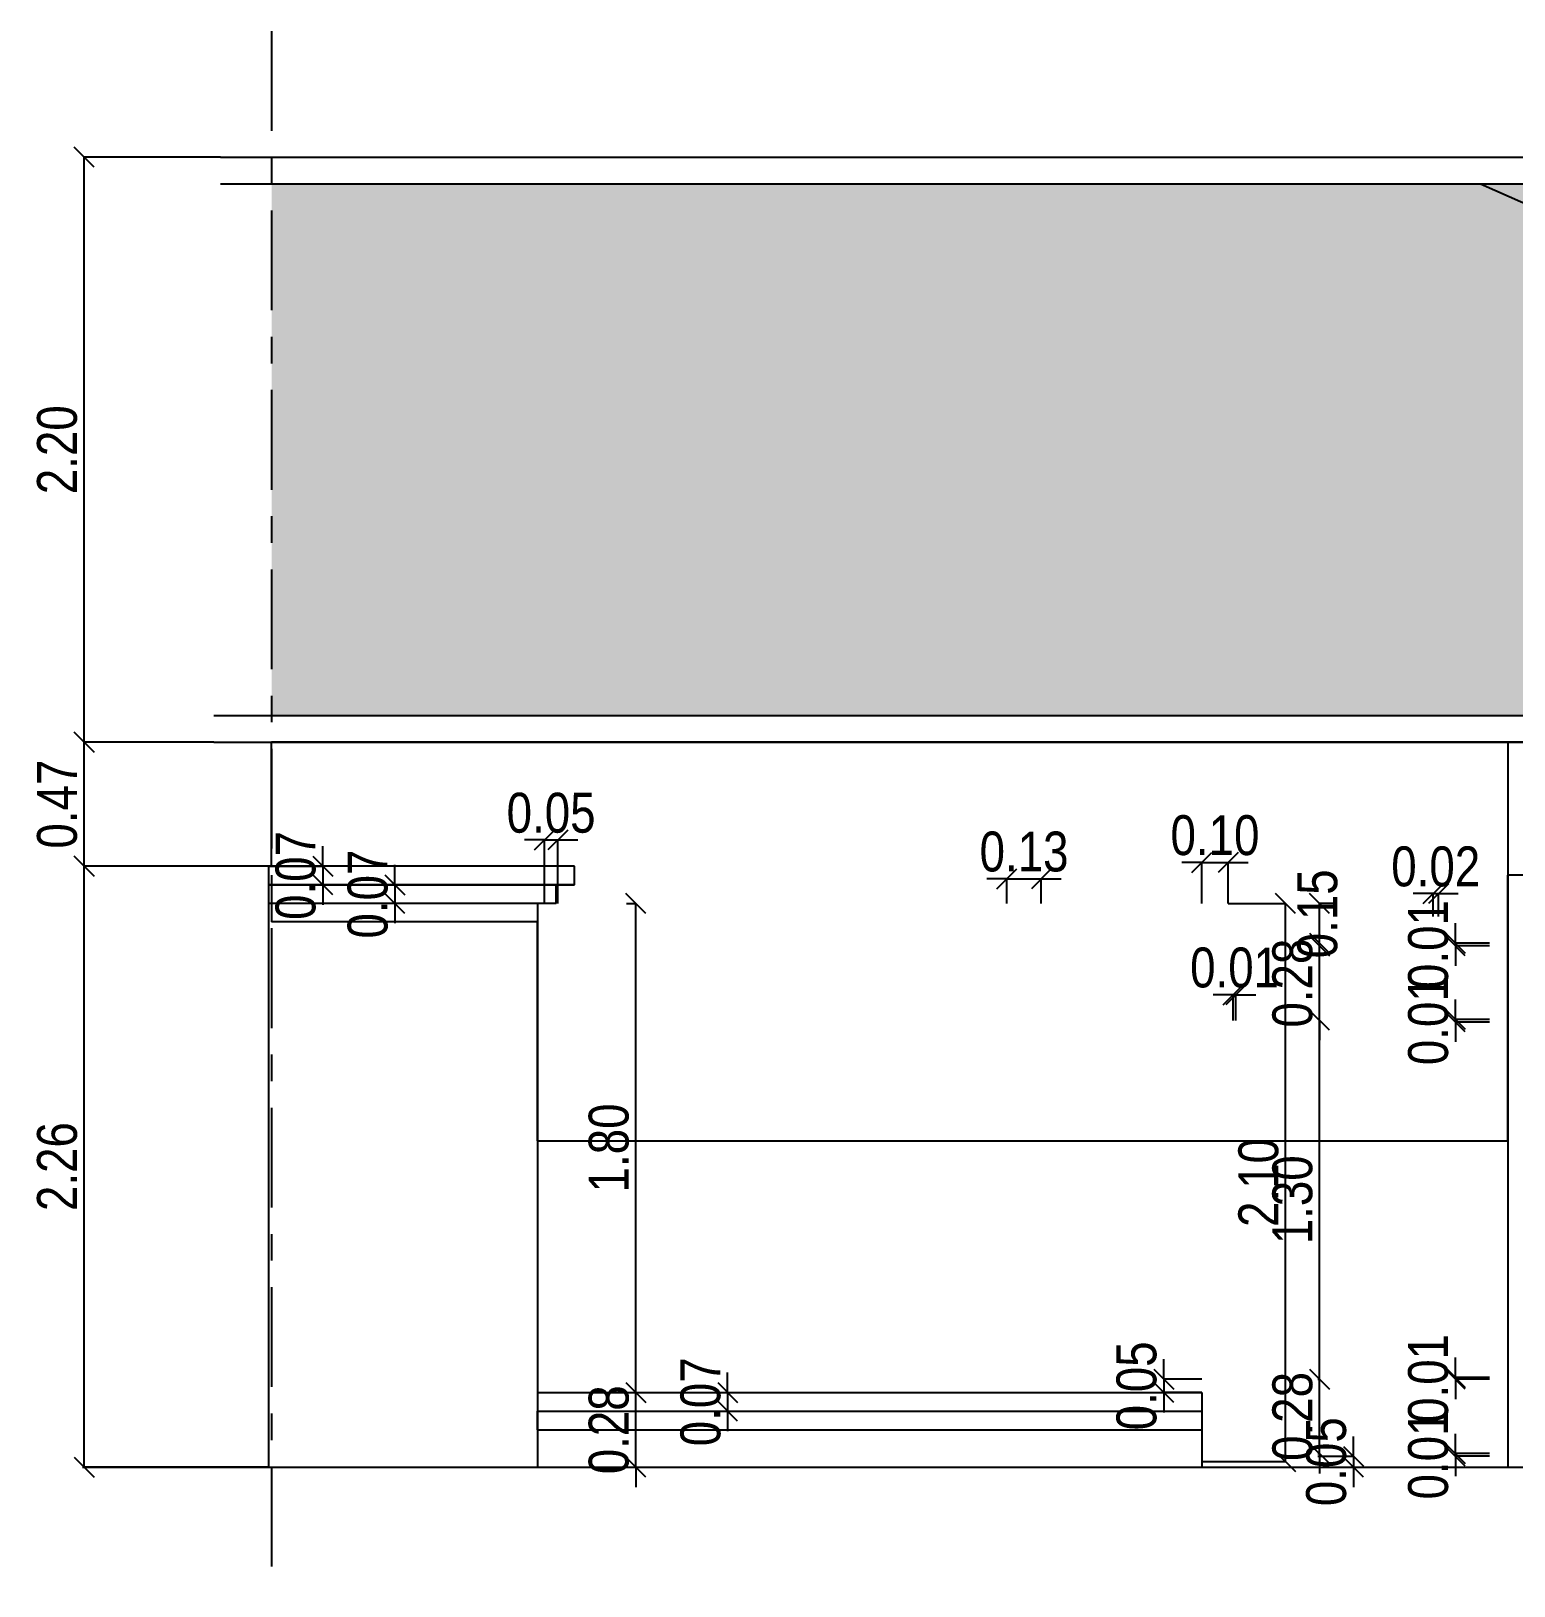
# Model space of a CAD drawing. Extents: x -135 to 36, y 31 to 104.
# Drawn here: x 19.6 to 25.17, y 44.53 to 50.38 of the extents above; entities that cross this region are included whole.
import ezdxf

# ---------------------------------------------------------------- set-up
doc = ezdxf.new("R2010")
doc.units = 0
doc.header["$MEASUREMENT"] = 0
doc.header["$PDMODE"] = 3
doc.linetypes.add('CENTER2', pattern=[1.125, 0.75, -0.125, 0.125, -0.125])
doc.layers.get('0').update_dxf_attribs({"linetype": 'CONTINUOUS'})
doc.layers.get('DEFPOINTS').update_dxf_attribs({"linetype": 'CONTINUOUS'})
for name, color, linetype in [('COTAS', 12, 'CONTINUOUS'), ('EJES', 161, 'CENTER2'), ('NUEVO', 1, 'CONTINUOUS'), ('RELLENO', 7, 'CONTINUOUS'), ('SOMBRA', 251, 'CONTINUOUS')]:
    doc.layers.add(name, color=color, linetype=linetype)
doc.styles.add('COTAS SECUNDARIAS', font='ARIALN.TTF', dxfattribs={"height": 0.15})
doc.dimstyles.new('COTA SECUNDARIAS', dxfattribs={"dimscale": 5, "dimtxt": 1, "dimasz": 0.015, "dimexe": 0, "dimexo": 0, "dimgap": 0.005, "dimtad": 1, "dimzin": 1, "dimdsep": 46, "dimtxsty": 'COTAS SECUNDARIAS', "dimblk": 'OBLIQUE', "dimcen": 0, "dimclrd": 11, "dimclre": 11, "dimclrt": 11, "dimaunit": 1, "dimadec": 1, "dimazin": 0, "dimtfac": 0.4, "dimtix": 1, "dimtmove": 1, "dimatfit": 3, "dimfxl": 0, "dimtolj": 1, "dimtzin": 0, "dimlwd": -1, "dimarcsym": 0})
pattern_1 = [(90, (0.005, 15.51904), (-0.24, 1e-17), [0.225, -0.015]), (90, (0.115, 15.51904), (-0.24, 1e-17), [0.225, -0.015]), (45, (0, 15.51404), (1e-17, 0.2399998), [0.007071, -0.3323403]), (116.56505, (0.4913, 15.49144), (5e-09, 0.24000008), [0.0505335, -0.4861227]), (116.56505, (0.2513, 15.49144), (5e-09, 0.24000008), [0.0505335, -0.4861227]), (63.43495, (0.355, 15.51904), (-5e-09, 0.24000008), [0.0228351, -0.5138214]), (63.43495, (0.115, 15.51904), (-5e-09, 0.24000008), [0.0228351, -0.5138214]), (135, (0.12, 15.51404), (1e-17, 0.2399998), [0.007071, -0.3323403]), (45, (0.0951, 15.47784), (1e-17, 0.2399998), [0.0192228, -0.3201885]), (26.56505, (0.3849, 15.55023), (5e-09, 0.2400001), [0.025267, -0.5113896]), (26.56505, (0.1449, 15.55023), (5e-09, 0.2400001), [0.025267, -0.5113896]), (63.43495, (0.3487, 15.49144), (-5e-09, 0.24000008), [0.0505335, -0.4861227]), (63.43495, (0.1087, 15.49144), (-5e-09, 0.24000008), [0.0505335, -0.4861227]), (0, (0.1675, 15.56153), (0, 0.24), [0.025017, -0.214983]), (45, (0.1313, 15.53663), (1e-17, 0.2399998), [0.0192228, -0.3201885]), (135, (0.2287, 15.53663), (1e-17, 0.2399998), [0.0192228, -0.3201885]), (153.43495, (0.4551, 15.55023), (-5e-09, 0.2400001), [0.025267, -0.5113896]), (153.43495, (0.2151, 15.55023), (-5e-09, 0.2400001), [0.025267, -0.5113896]), (153.43495, (0.4595, 15.55475), (-5e-09, 0.2400001), [0.0284253, -0.5082312]), (153.43495, (0.2195, 15.55475), (-5e-09, 0.2400001), [0.0284253, -0.5082312]), (116.56505, (0.485, 15.51904), (5e-09, 0.24000008), [0.0228351, -0.5138214]), (116.56505, (0.245, 15.51904), (5e-09, 0.24000008), [0.0228351, -0.5138214]), (135, (0.23479, 15.53946), (1e-17, 0.2399998), [0.0216255, -0.3177855]), (45, (0.12521, 15.53946), (1e-17, 0.2399998), [0.0216255, -0.3177855]), (0, (0.16593, 15.56746), (0, 0.24), [0.0281442, -0.2118558]), (26.56505, (0.3805, 15.55475), (5e-09, 0.2400001), [0.0284253, -0.5082312]), (26.56505, (0.1405, 15.55475), (5e-09, 0.2400001), [0.0284253, -0.5082312]), (153.43495, (0.2875, 15.46654), (-5e-09, 0.2400001), [0.025267, -0.5113896]), (153.43495, (0.0475, 15.46654), (-5e-09, 0.2400001), [0.025267, -0.5113896]), (0, (0.0475, 15.46654), (0, 0.24), [0.025017, -0.214983]), (135, (0.0249, 15.47784), (1e-17, 0.2399998), [0.0192228, -0.3201885]), (26.56505, (0.3125, 15.46654), (5e-09, 0.2400001), [0.025267, -0.5113896]), (26.56505, (0.0725, 15.46654), (5e-09, 0.2400001), [0.025267, -0.5113896]), (135, (0.0205, 15.47332), (1e-17, 0.2399998), [0.0216255, -0.3177855]), (153.43495, (0.28593, 15.4606), (-5e-09, 0.2400001), [0.0284253, -0.5082312]), (153.43495, (0.04593, 15.4606), (-5e-09, 0.2400001), [0.0284253, -0.5082312]), (180, (0.07407, 15.4606), (-3e-17, -0.24), [0.0281442, -0.2118558]), (26.56505, (0.31407, 15.4606), (5e-09, 0.2400001), [0.0284253, -0.5082312]), (26.56505, (0.07407, 15.4606), (5e-09, 0.2400001), [0.0284253, -0.5082312]), (45, (0.0995, 15.47332), (1e-17, 0.2399998), [0.0216255, -0.3177855])]

# ---------------------------------------------------------------- blocks, each defined once
blk = doc.blocks.new('_Oblique')
at = {"color": 0, "linetype": 'ByBlock', "lineweight": -2}
blk.add_line((-0.5, -0.5), (0.5, 0.5), dxfattribs=at)
blk = doc.blocks.new('*D61')
at = {"layer": 'COTAS', "color": 11, "lineweight": -2}
for p, q in [((20.4901, 47.2399), (19.7968, 47.2399)), ((20.4901, 44.9795), (19.7968, 44.9795))]:
    blk.add_line(p, q, dxfattribs=at)
at = {"layer": 'COTAS', "color": 11}
blk.add_line((19.7968, 44.9795), (19.7968, 47.2399), dxfattribs=at)
at = {"layer": 'DEFPOINTS', "color": 0}
for p in [(19.7968, 47.2399), (20.4901, 47.2399), (20.4901, 44.9795)]:
    blk.add_point(p, dxfattribs=at)
at = {"layer": 'COTAS', "color": 11, "xscale": 0.075, "yscale": 0.075, "zscale": 0.075}
for p, rotation in [((19.7968, 47.2399), 90), ((19.7968, 44.9795), 270)]:
    blk.add_blockref('_Oblique', p, dxfattribs=dict(at, rotation=rotation))
at = {"layer": 'COTAS', "color": 11, "insert": (19.6952, 46.1097), "char_height": 0.15, "attachment_point": 5, "rotation": 90, "style": 'COTAS SECUNDARIAS'}
blk.add_mtext('\\A1;2.26', dxfattribs=at)
blk = doc.blocks.new('*D62')
at = {"layer": 'COTAS', "color": 11, "lineweight": -2}
for p, q in [((20.2844, 47.7063), (19.7968, 47.7063)), ((20.4901, 47.2399), (19.7968, 47.2399))]:
    blk.add_line(p, q, dxfattribs=at)
at = {"layer": 'COTAS', "color": 11}
blk.add_line((19.7968, 47.2399), (19.7968, 47.7063), dxfattribs=at)
at = {"layer": 'DEFPOINTS', "color": 0}
for p in [(19.7968, 47.7063), (20.2844, 47.7063), (20.4901, 47.2399)]:
    blk.add_point(p, dxfattribs=at)
at = {"layer": 'COTAS', "color": 11, "xscale": 0.075, "yscale": 0.075, "zscale": 0.075}
for p, rotation in [((19.7968, 47.7063), 90), ((19.7968, 47.2399), 270)]:
    blk.add_blockref('_Oblique', p, dxfattribs=dict(at, rotation=rotation))
at = {"layer": 'COTAS', "color": 11, "insert": (19.6952, 47.4731), "char_height": 0.15, "attachment_point": 5, "rotation": 90, "style": 'COTAS SECUNDARIAS'}
blk.add_mtext('\\A1;0.47', dxfattribs=at)
blk = doc.blocks.new('*D63')
at = {"layer": 'COTAS', "color": 11, "lineweight": -2}
for p, q in [((20.3087, 49.9063), (19.7968, 49.9063)), ((20.2844, 47.7063), (19.7968, 47.7063))]:
    blk.add_line(p, q, dxfattribs=at)
at = {"layer": 'COTAS', "color": 11}
blk.add_line((19.7968, 47.7063), (19.7968, 49.9063), dxfattribs=at)
at = {"layer": 'DEFPOINTS', "color": 0}
for p in [(19.7968, 49.9063), (20.3087, 49.9063), (20.2844, 47.7063)]:
    blk.add_point(p, dxfattribs=at)
at = {"layer": 'COTAS', "color": 11, "xscale": 0.075, "yscale": 0.075, "zscale": 0.075}
for p, rotation in [((19.7968, 49.9063), 90), ((19.7968, 47.7063), 270)]:
    blk.add_blockref('_Oblique', p, dxfattribs=dict(at, rotation=rotation))
at = {"layer": 'COTAS', "color": 11, "insert": (19.6952, 48.8063), "char_height": 0.15, "attachment_point": 5, "rotation": 90, "style": 'COTAS SECUNDARIAS'}
blk.add_mtext('\\A1;2.20', dxfattribs=at)
blk = doc.blocks.new('*D64')
at = {"layer": 'COTAS', "color": 11}
for p, q in [((20.6936, 47.2399), (20.6936, 47.3149)), ((20.6936, 47.2399), (20.6936, 47.1699)), ((20.6936, 47.1699), (20.6936, 47.0949))]:
    blk.add_line(p, q, dxfattribs=at)
at = {"layer": 'COTAS', "color": 11, "lineweight": -2}
for p, q in [((20.4901, 47.2399), (20.6936, 47.2399)), ((20.4901, 47.1699), (20.6936, 47.1699))]:
    blk.add_line(p, q, dxfattribs=at)
at = {"layer": 'DEFPOINTS', "color": 0}
for p in [(20.4901, 47.2399), (20.4901, 47.1699), (20.6936, 47.1699)]:
    blk.add_point(p, dxfattribs=at)
at = {"layer": 'COTAS', "color": 11, "xscale": 0.075, "yscale": 0.075, "zscale": 0.075}
for p, rotation in [((20.6936, 47.2399), 270), ((20.6936, 47.1699), 90)]:
    blk.add_blockref('_Oblique', p, dxfattribs=dict(at, rotation=rotation))
at = {"layer": 'COTAS', "color": 11, "insert": (20.592, 47.2049), "char_height": 0.15, "attachment_point": 5, "rotation": 90, "style": 'COTAS SECUNDARIAS'}
blk.add_mtext('\\A1;0.07', dxfattribs=at)
blk = doc.blocks.new('*D65')
at = {"layer": 'COTAS', "color": 11}
for p, q in [((20.9647, 47.1699), (20.9647, 47.2449)), ((20.9647, 47.1699), (20.9647, 47.0999)), ((20.9647, 47.0999), (20.9647, 47.0249))]:
    blk.add_line(p, q, dxfattribs=at)
at = {"layer": 'COTAS', "color": 11, "lineweight": -2}
for p, q in [((21.0655, 47.1699), (20.9647, 47.1699)), ((21.0655, 47.0999), (20.9647, 47.0999))]:
    blk.add_line(p, q, dxfattribs=at)
at = {"layer": 'DEFPOINTS', "color": 0}
for p in [(21.0655, 47.1699), (20.9647, 47.0999), (21.0655, 47.0999)]:
    blk.add_point(p, dxfattribs=at)
at = {"layer": 'COTAS', "color": 11, "xscale": 0.075, "yscale": 0.075, "zscale": 0.075}
for p, rotation in [((20.9647, 47.1699), 270), ((20.9647, 47.0999), 90)]:
    blk.add_blockref('_Oblique', p, dxfattribs=dict(at, rotation=rotation))
at = {"layer": 'COTAS', "color": 11, "insert": (20.8631, 47.1349), "char_height": 0.15, "attachment_point": 5, "rotation": 90, "style": 'COTAS SECUNDARIAS'}
blk.add_mtext('\\A1;0.07', dxfattribs=at)
blk = doc.blocks.new('*D66')
at = {"layer": 'COTAS', "color": 11}
for p, q in [((21.8713, 45.2599), (21.8713, 45.3349)), ((21.8713, 44.9795), (21.8713, 45.2599)), ((21.8713, 44.9795), (21.8713, 44.9045))]:
    blk.add_line(p, q, dxfattribs=at)
at = {"layer": 'COTAS', "color": 11, "lineweight": -2}
for p, q in [((21.5009, 45.2599), (21.8713, 45.2599)), ((21.5009, 44.9795), (21.8713, 44.9795))]:
    blk.add_line(p, q, dxfattribs=at)
at = {"layer": 'DEFPOINTS', "color": 0}
for p in [(21.5009, 45.2599), (21.8713, 45.2599), (21.5009, 44.9795)]:
    blk.add_point(p, dxfattribs=at)
at = {"layer": 'COTAS', "color": 11, "xscale": 0.075, "yscale": 0.075, "zscale": 0.075}
for p, rotation in [((21.8713, 45.2599), 270), ((21.8713, 44.9795), 90)]:
    blk.add_blockref('_Oblique', p, dxfattribs=dict(at, rotation=rotation))
at = {"layer": 'COTAS', "color": 11, "insert": (21.7697, 45.1197), "char_height": 0.15, "attachment_point": 5, "rotation": 90, "style": 'COTAS SECUNDARIAS'}
blk.add_mtext('\\A1;0.28', dxfattribs=at)
blk = doc.blocks.new('*D67')
at = {"layer": 'COTAS', "color": 11, "lineweight": -2}
for p, q in [((21.8359, 47.0999), (21.8713, 47.0999)), ((21.5009, 45.2599), (21.8713, 45.2599))]:
    blk.add_line(p, q, dxfattribs=at)
at = {"layer": 'COTAS', "color": 11}
blk.add_line((21.8713, 45.2599), (21.8713, 47.0999), dxfattribs=at)
at = {"layer": 'DEFPOINTS', "color": 0}
for p in [(21.8359, 47.0999), (21.8713, 47.0999), (21.5009, 45.2599)]:
    blk.add_point(p, dxfattribs=at)
at = {"layer": 'COTAS', "color": 11, "xscale": 0.075, "yscale": 0.075, "zscale": 0.075}
for p, rotation in [((21.8713, 47.0999), 90), ((21.8713, 45.2599), 270)]:
    blk.add_blockref('_Oblique', p, dxfattribs=dict(at, rotation=rotation))
at = {"layer": 'COTAS', "color": 11, "insert": (21.7697, 46.1799), "char_height": 0.15, "attachment_point": 5, "rotation": 90, "style": 'COTAS SECUNDARIAS'}
blk.add_mtext('\\A1;1.80', dxfattribs=at)
blk = doc.blocks.new('*D68')
at = {"layer": 'COTAS', "color": 11}
for p, q in [((22.2163, 45.2599), (22.2163, 45.3349)), ((22.2163, 45.2599), (22.2163, 45.1899)), ((22.2163, 45.1899), (22.2163, 45.1149))]:
    blk.add_line(p, q, dxfattribs=at)
at = {"layer": 'COTAS', "color": 11, "lineweight": -2}
for p, q in [((22.1713, 45.2599), (22.2163, 45.2599)), ((22.1713, 45.1899), (22.2163, 45.1899))]:
    blk.add_line(p, q, dxfattribs=at)
at = {"layer": 'DEFPOINTS', "color": 0}
for p in [(22.1713, 45.2599), (22.1713, 45.1899), (22.2163, 45.1899)]:
    blk.add_point(p, dxfattribs=at)
at = {"layer": 'COTAS', "color": 11, "xscale": 0.075, "yscale": 0.075, "zscale": 0.075}
for p, rotation in [((22.2163, 45.2599), 270), ((22.2163, 45.1899), 90)]:
    blk.add_blockref('_Oblique', p, dxfattribs=dict(at, rotation=rotation))
at = {"layer": 'COTAS', "color": 11, "insert": (22.1147, 45.2249), "char_height": 0.15, "attachment_point": 5, "rotation": 90, "style": 'COTAS SECUNDARIAS'}
blk.add_mtext('\\A1;0.07', dxfattribs=at)
blk = doc.blocks.new('*D69')
at = {"layer": 'COTAS', "color": 11, "lineweight": -2}
for p, q in [((24.099, 47.0999), (24.3146, 47.0999)), ((23.999, 44.9999), (24.3146, 44.9999))]:
    blk.add_line(p, q, dxfattribs=at)
at = {"layer": 'COTAS', "color": 11}
blk.add_line((24.3146, 44.9999), (24.3146, 47.0999), dxfattribs=at)
at = {"layer": 'DEFPOINTS', "color": 0}
for p in [(24.099, 47.0999), (24.3146, 47.0999), (23.999, 44.9999)]:
    blk.add_point(p, dxfattribs=at)
at = {"layer": 'COTAS', "color": 11, "xscale": 0.075, "yscale": 0.075, "zscale": 0.075}
for p, rotation in [((24.3146, 47.0999), 90), ((24.3146, 44.9999), 270)]:
    blk.add_blockref('_Oblique', p, dxfattribs=dict(at, rotation=rotation))
at = {"layer": 'COTAS', "color": 11, "insert": (24.213, 46.0499), "char_height": 0.15, "attachment_point": 5, "rotation": 90, "style": 'COTAS SECUNDARIAS'}
blk.add_mtext('\\A1;2.10', dxfattribs=at)
blk = doc.blocks.new('*D99')
at = {"layer": 'COTAS', "color": 11}
for p, q in [((24.4425, 45.3099), (24.4425, 45.3849)), ((24.4425, 45.0299), (24.4425, 45.3099)), ((24.4425, 45.0299), (24.4425, 44.9549))]:
    blk.add_line(p, q, dxfattribs=at)
at = {"layer": 'COTAS', "color": 11, "lineweight": -2}
for p, q in [((24.4352, 45.3099), (24.4425, 45.3099)), ((24.4352, 45.0299), (24.4425, 45.0299))]:
    blk.add_line(p, q, dxfattribs=at)
at = {"layer": 'DEFPOINTS', "color": 0}
for p in [(24.4352, 45.3099), (24.4425, 45.3099), (24.4352, 45.0299)]:
    blk.add_point(p, dxfattribs=at)
at = {"layer": 'COTAS', "color": 11, "xscale": 0.075, "yscale": 0.075, "zscale": 0.075}
for p, rotation in [((24.4425, 45.3099), 270), ((24.4425, 45.0299), 90)]:
    blk.add_blockref('_Oblique', p, dxfattribs=dict(at, rotation=rotation))
at = {"layer": 'COTAS', "color": 11, "insert": (24.3409, 45.1699), "char_height": 0.15, "attachment_point": 5, "rotation": 90, "style": 'COTAS SECUNDARIAS'}
blk.add_mtext('\\A1;0.28', dxfattribs=at)
blk = doc.blocks.new('*D100')
at = {"layer": 'COTAS', "color": 11}
blk.add_line((24.4425, 45.3099), (24.4425, 46.6599), dxfattribs=at)
at = {"layer": 'COTAS', "color": 11, "lineweight": -2}
blk.add_line((24.4352, 45.3099), (24.4425, 45.3099), dxfattribs=at)
at = {"layer": 'DEFPOINTS', "color": 0}
for p in [(24.4425, 46.6599), (24.4425, 46.6599), (24.4352, 45.3099)]:
    blk.add_point(p, dxfattribs=at)
at = {"layer": 'COTAS', "color": 11, "xscale": 0.075, "yscale": 0.075, "zscale": 0.075}
for p, rotation in [((24.4425, 46.6599), 90), ((24.4425, 45.3099), 270)]:
    blk.add_blockref('_Oblique', p, dxfattribs=dict(at, rotation=rotation))
at = {"layer": 'COTAS', "color": 11, "insert": (24.3409, 45.9849), "char_height": 0.15, "attachment_point": 5, "rotation": 90, "style": 'COTAS SECUNDARIAS'}
blk.add_mtext('\\A1;1.30', dxfattribs=at)
blk = doc.blocks.new('*D101')
at = {"layer": 'COTAS', "color": 11}
for p, q in [((24.4425, 46.9399), (24.4425, 47.0149)), ((24.4425, 46.6599), (24.4425, 46.9399)), ((24.4425, 46.6599), (24.4425, 46.5849))]:
    blk.add_line(p, q, dxfattribs=at)
at = {"layer": 'DEFPOINTS', "color": 0}
for p in [(24.4425, 46.9399), (24.4425, 46.9399), (24.4425, 46.6599)]:
    blk.add_point(p, dxfattribs=at)
at = {"layer": 'COTAS', "color": 11, "xscale": 0.075, "yscale": 0.075, "zscale": 0.075}
for p, rotation in [((24.4425, 46.9399), 270), ((24.4425, 46.6599), 90)]:
    blk.add_blockref('_Oblique', p, dxfattribs=dict(at, rotation=rotation))
at = {"layer": 'COTAS', "color": 11, "insert": (24.3409, 46.7999), "char_height": 0.15, "attachment_point": 5, "rotation": 90, "style": 'COTAS SECUNDARIAS'}
blk.add_mtext('\\A1;0.28', dxfattribs=at)
blk = doc.blocks.new('*D102')
at = {"layer": 'COTAS', "color": 11, "lineweight": -2}
blk.add_line((24.5077, 47.0999), (24.4425, 47.0999), dxfattribs=at)
at = {"layer": 'COTAS', "color": 11}
blk.add_line((24.4425, 46.9499), (24.4425, 47.0999), dxfattribs=at)
at = {"layer": 'DEFPOINTS', "color": 0}
for p in [(24.4425, 47.0999), (24.5077, 47.0999), (24.4425, 46.9499)]:
    blk.add_point(p, dxfattribs=at)
at = {"layer": 'COTAS', "color": 11, "xscale": 0.075, "yscale": 0.075, "zscale": 0.075}
for p, rotation in [((24.4425, 47.0999), 90), ((24.4425, 46.9499), 270)]:
    blk.add_blockref('_Oblique', p, dxfattribs=dict(at, rotation=rotation))
at = {"layer": 'COTAS', "color": 11, "insert": (24.4348, 47.0604), "char_height": 0.15, "attachment_point": 5, "rotation": 90, "style": 'COTAS SECUNDARIAS'}
blk.add_mtext('\\A1;0.15', dxfattribs=at)
blk = doc.blocks.new('*D103')
at = {"layer": 'COTAS', "color": 11}
for p, q in [((24.9529, 46.9499), (24.9529, 47.0249)), ((24.9529, 46.9399), (24.9529, 46.9499)), ((24.9529, 46.9399), (24.9529, 46.8649))]:
    blk.add_line(p, q, dxfattribs=at)
at = {"layer": 'COTAS', "color": 11, "lineweight": -2}
for p, q in [((25.0816, 46.9499), (24.9529, 46.9499)), ((25.0816, 46.9399), (24.9529, 46.9399))]:
    blk.add_line(p, q, dxfattribs=at)
at = {"layer": 'DEFPOINTS', "color": 0}
for p in [(24.9529, 46.9499), (25.0816, 46.9499), (25.0816, 46.9399)]:
    blk.add_point(p, dxfattribs=at)
at = {"layer": 'COTAS', "color": 11, "xscale": 0.075, "yscale": 0.075, "zscale": 0.075}
for p, rotation in [((24.9529, 46.9499), 270), ((24.9529, 46.9399), 90)]:
    blk.add_blockref('_Oblique', p, dxfattribs=dict(at, rotation=rotation))
at = {"layer": 'COTAS', "color": 11, "insert": (24.8513, 46.9449), "char_height": 0.15, "attachment_point": 5, "rotation": 90, "style": 'COTAS SECUNDARIAS'}
blk.add_mtext('\\A1;0.01', dxfattribs=at)
blk = doc.blocks.new('*D104')
at = {"layer": 'COTAS', "color": 11}
for p, q in [((24.8691, 47.1364), (24.7941, 47.1364)), ((24.8691, 47.1364), (24.8891, 47.1364)), ((24.8891, 47.1364), (24.9641, 47.1364))]:
    blk.add_line(p, q, dxfattribs=at)
at = {"layer": 'COTAS', "color": 11, "lineweight": -2}
for p, q in [((24.8691, 47.0499), (24.8691, 47.1364)), ((24.8891, 47.0499), (24.8891, 47.1364))]:
    blk.add_line(p, q, dxfattribs=at)
at = {"layer": 'DEFPOINTS', "color": 0}
for p in [(24.8891, 47.1364), (24.8691, 47.0499), (24.8891, 47.0499)]:
    blk.add_point(p, dxfattribs=at)
at = {"layer": 'COTAS', "color": 11, "xscale": 0.075, "yscale": 0.075, "zscale": 0.075}
blk.add_blockref('_Oblique', (24.8691, 47.1364), dxfattribs=at)
at = {"layer": 'COTAS', "color": 11, "xscale": 0.075, "yscale": 0.075, "zscale": 0.075, "rotation": 180}
blk.add_blockref('_Oblique', (24.8891, 47.1364), dxfattribs=at)
at = {"layer": 'COTAS', "color": 11, "insert": (24.8791, 47.238), "char_height": 0.15, "attachment_point": 5, "style": 'COTAS SECUNDARIAS'}
blk.add_mtext('\\A1;0.02', dxfattribs=at)
blk = doc.blocks.new('*D105')
at = {"layer": 'COTAS', "color": 11}
for p, q in [((23.999, 47.2539), (23.924, 47.2539)), ((23.999, 47.2539), (24.099, 47.2539)), ((24.099, 47.2539), (24.174, 47.2539))]:
    blk.add_line(p, q, dxfattribs=at)
at = {"layer": 'COTAS', "color": 11, "lineweight": -2}
for p, q in [((23.999, 47.0999), (23.999, 47.2539)), ((24.099, 47.0999), (24.099, 47.2539))]:
    blk.add_line(p, q, dxfattribs=at)
at = {"layer": 'DEFPOINTS', "color": 0}
for p in [(24.099, 47.2539), (23.999, 47.0999), (24.099, 47.0999)]:
    blk.add_point(p, dxfattribs=at)
at = {"layer": 'COTAS', "color": 11, "xscale": 0.075, "yscale": 0.075, "zscale": 0.075}
blk.add_blockref('_Oblique', (23.999, 47.2539), dxfattribs=at)
at = {"layer": 'COTAS', "color": 11, "xscale": 0.075, "yscale": 0.075, "zscale": 0.075, "rotation": 180}
blk.add_blockref('_Oblique', (24.099, 47.2539), dxfattribs=at)
at = {"layer": 'COTAS', "color": 11, "insert": (24.049, 47.3554), "char_height": 0.15, "attachment_point": 5, "style": 'COTAS SECUNDARIAS'}
blk.add_mtext('\\A1;0.10', dxfattribs=at)
blk = doc.blocks.new('*D106')
at = {"layer": 'COTAS', "color": 11}
for p, q in [((24.5694, 45.0199), (24.5694, 45.0949)), ((24.5694, 45.0199), (24.5694, 44.9795)), ((24.5694, 44.9795), (24.5694, 44.9045))]:
    blk.add_line(p, q, dxfattribs=at)
at = {"layer": 'COTAS', "color": 11, "lineweight": -2}
for p, q in [((24.4352, 45.0199), (24.5694, 45.0199)), ((24.4352, 44.9795), (24.5694, 44.9795))]:
    blk.add_line(p, q, dxfattribs=at)
at = {"layer": 'DEFPOINTS', "color": 0}
for p in [(24.4352, 45.0199), (24.4352, 44.9795), (24.5694, 44.9795)]:
    blk.add_point(p, dxfattribs=at)
at = {"layer": 'COTAS', "color": 11, "xscale": 0.075, "yscale": 0.075, "zscale": 0.075}
for p, rotation in [((24.5694, 45.0199), 270), ((24.5694, 44.9795), 90)]:
    blk.add_blockref('_Oblique', p, dxfattribs=dict(at, rotation=rotation))
at = {"layer": 'COTAS', "color": 11, "insert": (24.4678, 44.9997), "char_height": 0.15, "attachment_point": 5, "rotation": 90, "style": 'COTAS SECUNDARIAS'}
blk.add_mtext('\\A1;0.05', dxfattribs=at)
blk = doc.blocks.new('*D107')
at = {"layer": 'COTAS', "color": 11}
for p, q in [((23.8561, 45.3099), (23.8561, 45.3849)), ((23.8561, 45.3099), (23.8561, 45.2599)), ((23.8561, 45.2599), (23.8561, 45.1849))]:
    blk.add_line(p, q, dxfattribs=at)
at = {"layer": 'COTAS', "color": 11, "lineweight": -2}
for p, q in [((23.999, 45.3099), (23.8561, 45.3099)), ((23.999, 45.2599), (23.8561, 45.2599))]:
    blk.add_line(p, q, dxfattribs=at)
at = {"layer": 'DEFPOINTS', "color": 0}
for p in [(23.999, 45.3099), (23.8561, 45.2599), (23.999, 45.2599)]:
    blk.add_point(p, dxfattribs=at)
at = {"layer": 'COTAS', "color": 11, "xscale": 0.075, "yscale": 0.075, "zscale": 0.075}
for p, rotation in [((23.8561, 45.3099), 270), ((23.8561, 45.2599), 90)]:
    blk.add_blockref('_Oblique', p, dxfattribs=dict(at, rotation=rotation))
at = {"layer": 'COTAS', "color": 11, "insert": (23.7545, 45.2849), "char_height": 0.15, "attachment_point": 5, "rotation": 90, "style": 'COTAS SECUNDARIAS'}
blk.add_mtext('\\A1;0.05', dxfattribs=at)
blk = doc.blocks.new('*D108')
at = {"layer": 'COTAS', "color": 11}
for p, q in [((21.5273, 47.3383), (21.4523, 47.3383)), ((21.5273, 47.3383), (21.5773, 47.3383)), ((21.5773, 47.3383), (21.6523, 47.3383))]:
    blk.add_line(p, q, dxfattribs=at)
at = {"layer": 'COTAS', "color": 11, "lineweight": -2}
for p, q in [((21.5273, 47.0999), (21.5273, 47.3383)), ((21.5773, 47.0999), (21.5773, 47.3383))]:
    blk.add_line(p, q, dxfattribs=at)
at = {"layer": 'DEFPOINTS', "color": 0}
for p in [(21.5773, 47.3383), (21.5273, 47.0999), (21.5773, 47.0999)]:
    blk.add_point(p, dxfattribs=at)
at = {"layer": 'COTAS', "color": 11, "xscale": 0.075, "yscale": 0.075, "zscale": 0.075}
blk.add_blockref('_Oblique', (21.5273, 47.3383), dxfattribs=at)
at = {"layer": 'COTAS', "color": 11, "xscale": 0.075, "yscale": 0.075, "zscale": 0.075, "rotation": 180}
blk.add_blockref('_Oblique', (21.5773, 47.3383), dxfattribs=at)
at = {"layer": 'COTAS', "color": 11, "insert": (21.5523, 47.4399), "char_height": 0.15, "attachment_point": 5, "style": 'COTAS SECUNDARIAS'}
blk.add_mtext('\\A1;0.05', dxfattribs=at)
blk = doc.blocks.new('*D109')
at = {"layer": 'COTAS', "color": 11}
for p, q in [((23.2659, 47.1923), (23.1909, 47.1923)), ((23.2659, 47.1923), (23.3959, 47.1923)), ((23.3959, 47.1923), (23.4709, 47.1923))]:
    blk.add_line(p, q, dxfattribs=at)
at = {"layer": 'COTAS', "color": 11, "lineweight": -2}
for p, q in [((23.2659, 47.0999), (23.2659, 47.1923)), ((23.3959, 47.0999), (23.3959, 47.1923))]:
    blk.add_line(p, q, dxfattribs=at)
at = {"layer": 'DEFPOINTS', "color": 0}
for p in [(23.3959, 47.1923), (23.2659, 47.0999), (23.3959, 47.0999)]:
    blk.add_point(p, dxfattribs=at)
at = {"layer": 'COTAS', "color": 11, "xscale": 0.075, "yscale": 0.075, "zscale": 0.075}
blk.add_blockref('_Oblique', (23.2659, 47.1923), dxfattribs=at)
at = {"layer": 'COTAS', "color": 11, "xscale": 0.075, "yscale": 0.075, "zscale": 0.075, "rotation": 180}
blk.add_blockref('_Oblique', (23.3959, 47.1923), dxfattribs=at)
at = {"layer": 'COTAS', "color": 11, "insert": (23.3309, 47.2939), "char_height": 0.15, "attachment_point": 5, "style": 'COTAS SECUNDARIAS'}
blk.add_mtext('\\A1;0.13', dxfattribs=at)
blk = doc.blocks.new('*D110')
at = {"layer": 'COTAS', "color": 11}
for p, q in [((24.9529, 46.6636), (24.9529, 46.7386)), ((24.9529, 46.6536), (24.9529, 46.6636)), ((24.9529, 46.6536), (24.9529, 46.5786))]:
    blk.add_line(p, q, dxfattribs=at)
at = {"layer": 'COTAS', "color": 11, "lineweight": -2}
for p, q in [((25.0816, 46.6636), (24.9529, 46.6636)), ((25.0816, 46.6536), (24.9529, 46.6536))]:
    blk.add_line(p, q, dxfattribs=at)
at = {"layer": 'DEFPOINTS', "color": 0}
for p in [(24.9529, 46.6636), (25.0816, 46.6636), (25.0816, 46.6536)]:
    blk.add_point(p, dxfattribs=at)
at = {"layer": 'COTAS', "color": 11, "xscale": 0.075, "yscale": 0.075, "zscale": 0.075}
for p, rotation in [((24.9529, 46.6636), 270), ((24.9529, 46.6536), 90)]:
    blk.add_blockref('_Oblique', p, dxfattribs=dict(at, rotation=rotation))
at = {"layer": 'COTAS', "color": 11, "insert": (24.8513, 46.6586), "char_height": 0.15, "attachment_point": 5, "rotation": 90, "style": 'COTAS SECUNDARIAS'}
blk.add_mtext('\\A1;0.01', dxfattribs=at)
blk = doc.blocks.new('*D111')
at = {"layer": 'COTAS', "color": 11}
for p, q in [((24.9529, 45.3162), (24.9529, 45.3912)), ((24.9529, 45.3099), (24.9529, 45.3162)), ((24.9529, 45.3099), (24.9529, 45.2349))]:
    blk.add_line(p, q, dxfattribs=at)
at = {"layer": 'COTAS', "color": 11, "lineweight": -2}
for p, q in [((25.0816, 45.3162), (24.9529, 45.3162)), ((25.0816, 45.3099), (24.9529, 45.3099))]:
    blk.add_line(p, q, dxfattribs=at)
at = {"layer": 'DEFPOINTS', "color": 0}
for p in [(24.9529, 45.3162), (25.0816, 45.3162), (25.0816, 45.3099)]:
    blk.add_point(p, dxfattribs=at)
at = {"layer": 'COTAS', "color": 11, "xscale": 0.075, "yscale": 0.075, "zscale": 0.075}
for p, rotation in [((24.9529, 45.3162), 270), ((24.9529, 45.3099), 90)]:
    blk.add_blockref('_Oblique', p, dxfattribs=dict(at, rotation=rotation))
at = {"layer": 'COTAS', "color": 11, "insert": (24.8513, 45.313), "char_height": 0.15, "attachment_point": 5, "rotation": 90, "style": 'COTAS SECUNDARIAS'}
blk.add_mtext('\\A1;0.01', dxfattribs=at)
blk = doc.blocks.new('*D112')
at = {"layer": 'COTAS', "color": 11}
for p, q in [((24.9529, 45.0299), (24.9529, 45.1049)), ((24.9529, 45.0199), (24.9529, 45.0299)), ((24.9529, 45.0199), (24.9529, 44.9449))]:
    blk.add_line(p, q, dxfattribs=at)
at = {"layer": 'COTAS', "color": 11, "lineweight": -2}
for p, q in [((25.0816, 45.0299), (24.9529, 45.0299)), ((25.0816, 45.0199), (24.9529, 45.0199))]:
    blk.add_line(p, q, dxfattribs=at)
at = {"layer": 'DEFPOINTS', "color": 0}
for p in [(24.9529, 45.0299), (25.0816, 45.0299), (25.0816, 45.0199)]:
    blk.add_point(p, dxfattribs=at)
at = {"layer": 'COTAS', "color": 11, "xscale": 0.075, "yscale": 0.075, "zscale": 0.075}
for p, rotation in [((24.9529, 45.0299), 270), ((24.9529, 45.0199), 90)]:
    blk.add_blockref('_Oblique', p, dxfattribs=dict(at, rotation=rotation))
at = {"layer": 'COTAS', "color": 11, "insert": (24.8513, 45.0249), "char_height": 0.15, "attachment_point": 5, "rotation": 90, "style": 'COTAS SECUNDARIAS'}
blk.add_mtext('\\A1;0.01', dxfattribs=at)
blk = doc.blocks.new('*D113')
at = {"layer": 'COTAS', "color": 11}
for p, q in [((24.1177, 46.7561), (24.0427, 46.7561)), ((24.1277, 46.7561), (24.1177, 46.7561)), ((24.1277, 46.7561), (24.2027, 46.7561))]:
    blk.add_line(p, q, dxfattribs=at)
at = {"layer": 'COTAS', "color": 11, "lineweight": -2}
for p, q in [((24.1177, 46.6599), (24.1177, 46.7561)), ((24.1277, 46.6599), (24.1277, 46.7561))]:
    blk.add_line(p, q, dxfattribs=at)
at = {"layer": 'DEFPOINTS', "color": 0}
for p in [(24.1177, 46.7561), (24.1177, 46.6599), (24.1277, 46.6599)]:
    blk.add_point(p, dxfattribs=at)
at = {"layer": 'COTAS', "color": 11, "xscale": 0.075, "yscale": 0.075, "zscale": 0.075}
blk.add_blockref('_Oblique', (24.1177, 46.7561), dxfattribs=at)
at = {"layer": 'COTAS', "color": 11, "xscale": 0.075, "yscale": 0.075, "zscale": 0.075, "rotation": 180}
blk.add_blockref('_Oblique', (24.1277, 46.7561), dxfattribs=at)
at = {"layer": 'COTAS', "color": 11, "insert": (24.1227, 46.8577), "char_height": 0.15, "attachment_point": 5, "style": 'COTAS SECUNDARIAS'}
blk.add_mtext('\\A1;0.01', dxfattribs=at)

msp = doc.modelspace()

# ---------------------------------------------------------------- hatches: boundary and pattern name
at = {"layer": 'RELLENO'}
h = msp.add_hatch(dxfattribs=at)
h.set_pattern_fill('ROOF03,_I', color=256, scale=0.03, style=2)
h.set_pattern_definition(pattern_1)
h.paths.add_polyline_path([(29.5475, 47.8063), (25.0475, 49.8063), (20.5009, 49.8063), (20.5009, 47.8063)])
h = msp.add_hatch(dxfattribs=at)
h.set_pattern_fill('ROOF03,_I', color=1, scale=0.03, style=2)
h.set_pattern_definition(pattern_1)
h.paths.add_polyline_path([(29.5475, 47.8063), (34.2109, 47.8063), (29.7109, 49.8063), (25.0475, 49.8063)])

# ---------------------------------------------------------------- linework, layer by layer
for p, q in [((20.3087, 49.9063), (25.0475, 49.9063)), ((20.3087, 49.8063), (25.0475, 49.8063)), ((20.2844, 47.8063), (29.5475, 47.8063)), ((20.2844, 47.7063), (29.5475, 47.7063)), ((25.1509, 47.7063), (25.1509, 44.9795)), ((19.7903, 44.9795), (34.5975, 44.9795))]:
    msp.add_line(p, q)
at = {"layer": 'EJES', "linetype": 'CENTER2', "ltscale": 0.5}
msp.add_line((20.5009, 50.381), (20.5009, 44.5325), dxfattribs=at)
at = {"layer": 'NUEVO'}
for p, q in [((25.0475, 49.9063), (29.7321, 49.9063)), ((25.0475, 49.8063), (29.5475, 47.8063)), ((25.0475, 49.8063), (29.7109, 49.8063)), ((20.4901, 47.2399), (20.4901, 44.9795)), ((21.6409, 47.2399), (20.4901, 47.2399)), ((21.6409, 47.1699), (21.6409, 47.2399)), ((21.6409, 47.1699), (20.4901, 47.1699)), ((21.5709, 47.0999), (21.5709, 47.1699)), ((21.5709, 47.0999), (20.4901, 47.0999)), ((21.5009, 47.0999), (21.5009, 44.9795)), ((21.5009, 45.2599), (23.999, 45.2599)), ((23.999, 45.2599), (23.999, 44.9795)), ((21.5009, 45.1899), (23.999, 45.1899))]:
    msp.add_line(p, q, dxfattribs=at)
at = {"layer": 'SOMBRA'}
for p, q in [((20.5009, 47.2399), (20.5009, 47.7063)), ((25.1509, 47.7063), (20.5009, 47.7063)), ((29.2509, 47.7063), (25.1509, 47.7063)), ((21.6409, 47.2399), (20.5009, 47.2399)), ((21.6409, 47.1699), (21.6409, 47.2399)), ((26.4009, 47.2063), (25.1509, 47.2063)), ((25.1509, 46.2063), (25.1509, 47.2063)), ((20.5009, 47.1699), (21.5709, 47.1699)), ((20.5009, 47.1699), (20.5009, 47.0299)), ((21.5709, 47.1699), (21.6409, 47.1699)), ((21.5009, 47.0299), (20.5009, 47.0299)), ((21.5009, 46.2063), (21.5009, 47.0299)), ((21.5009, 46.2063), (25.1509, 46.2063)), ((21.5009, 45.1199), (21.5009, 45.1899)), ((21.5009, 45.1899), (23.999, 45.1899)), ((23.999, 45.1899), (23.999, 45.1197)), ((21.5009, 45.1199), (23.999, 45.1199))]:
    msp.add_line(p, q, dxfattribs=at)

# ---------------------------------------------------------------- dimensions: what is measured, and where the dimension line sits
at = {"layer": 'COTAS'}
for base, p1, p2, picture, middle in [((19.7968, 49.9063), (20.2844, 47.7063), (20.3087, 49.9063), '*D63', (19.6952, 48.8063)), ((19.7968, 47.7063), (20.4901, 47.2399), (20.2844, 47.7063), '*D62', (19.6952, 47.4731)), ((20.6936, 47.1699), (20.4901, 47.2399), (20.4901, 47.1699), '*D64', (20.592, 47.2049)), ((20.9647, 47.0999), (21.0655, 47.1699), (21.0655, 47.0999), '*D65', (20.8631, 47.1349)), ((19.7968, 47.2399), (20.4901, 44.9795), (20.4901, 47.2399), '*D61', (19.6952, 46.1097)), ((24.9529, 46.9499), (25.0816, 46.9399), (25.0816, 46.9499), '*D103', (24.8513, 46.9449)), ((24.3146, 47.0999), (23.999, 44.9999), (24.099, 47.0999), '*D69', (24.213, 46.0499)), ((24.4425, 46.9399), (24.4425, 46.6599), (24.4425, 46.9399), '*D101', (24.3409, 46.7999)), ((24.9529, 46.6636), (25.0816, 46.6536), (25.0816, 46.6636), '*D110', (24.8513, 46.6586)), ((24.9529, 45.3162), (25.0816, 45.3099), (25.0816, 45.3162), '*D111', (24.8513, 45.313)), ((23.8561, 45.2599), (23.999, 45.3099), (23.999, 45.2599), '*D107', (23.7545, 45.2849)), ((22.2163, 45.1899), (22.1713, 45.2599), (22.1713, 45.1899), '*D68', (22.1147, 45.2249)), ((21.8713, 45.2599), (21.5009, 44.9795), (21.5009, 45.2599), '*D66', (21.7697, 45.1197)), ((24.4425, 45.3099), (24.4352, 45.0299), (24.4352, 45.3099), '*D99', (24.3409, 45.1699)), ((24.9529, 45.0299), (25.0816, 45.0199), (25.0816, 45.0299), '*D112', (24.8513, 45.0249))]:
    dim = msp.add_linear_dim(base=base, p1=p1, p2=p2, angle=90, dimstyle='COTA SECUNDARIAS', dxfattribs=at)
    dim.commit()
    dim.dimension.update_dxf_attribs({"geometry": picture, "text_midpoint": middle})
for base, p1, p2, picture, middle in [((21.5773, 47.3383), (21.5273, 47.0999), (21.5773, 47.0999), '*D108', (21.5523, 47.4399)), ((24.099, 47.2539), (23.999, 47.0999), (24.099, 47.0999), '*D105', (24.049, 47.3554)), ((23.3959, 47.1923), (23.2659, 47.0999), (23.3959, 47.0999), '*D109', (23.3309, 47.2939)), ((24.8891, 47.1364), (24.8691, 47.0499), (24.8891, 47.0499), '*D104', (24.8791, 47.238)), ((24.1177, 46.7561), (24.1277, 46.6599), (24.1177, 46.6599), '*D113', (24.1227, 46.8577))]:
    dim = msp.add_linear_dim(base=base, p1=p1, p2=p2, dimstyle='COTA SECUNDARIAS', dxfattribs=at)
    dim.commit()
    dim.dimension.update_dxf_attribs({"geometry": picture, "text_midpoint": middle})
dim = msp.add_linear_dim(base=(24.4425, 47.0999), p1=(24.4425, 46.9499), p2=(24.5077, 47.0999), angle=90, dimstyle='COTA SECUNDARIAS', dxfattribs=at)
dim.commit()
dim.dimension.update_dxf_attribs({"geometry": '*D102', "text_midpoint": (24.5364, 47.0604), "dimtype": 160})
for base, p1, p2, text, picture, middle in [((21.8713, 47.0999), (21.5009, 45.2599), (21.8359, 47.0999), '1.80', '*D67', (21.7697, 46.1799)), ((24.4425, 46.6599), (24.4352, 45.3099), (24.4425, 46.6599), '1.30', '*D100', (24.3409, 45.9849)), ((24.5694, 44.9795), (24.4352, 45.0199), (24.4352, 44.9795), '0.05', '*D106', (24.4678, 44.9997))]:
    dim = msp.add_linear_dim(base=base, p1=p1, p2=p2, angle=90, text=text, dimstyle='COTA SECUNDARIAS', dxfattribs=at)
    dim.commit()
    dim.dimension.update_dxf_attribs({"geometry": picture, "text_midpoint": middle})

doc.saveas('drawing.dxf')
